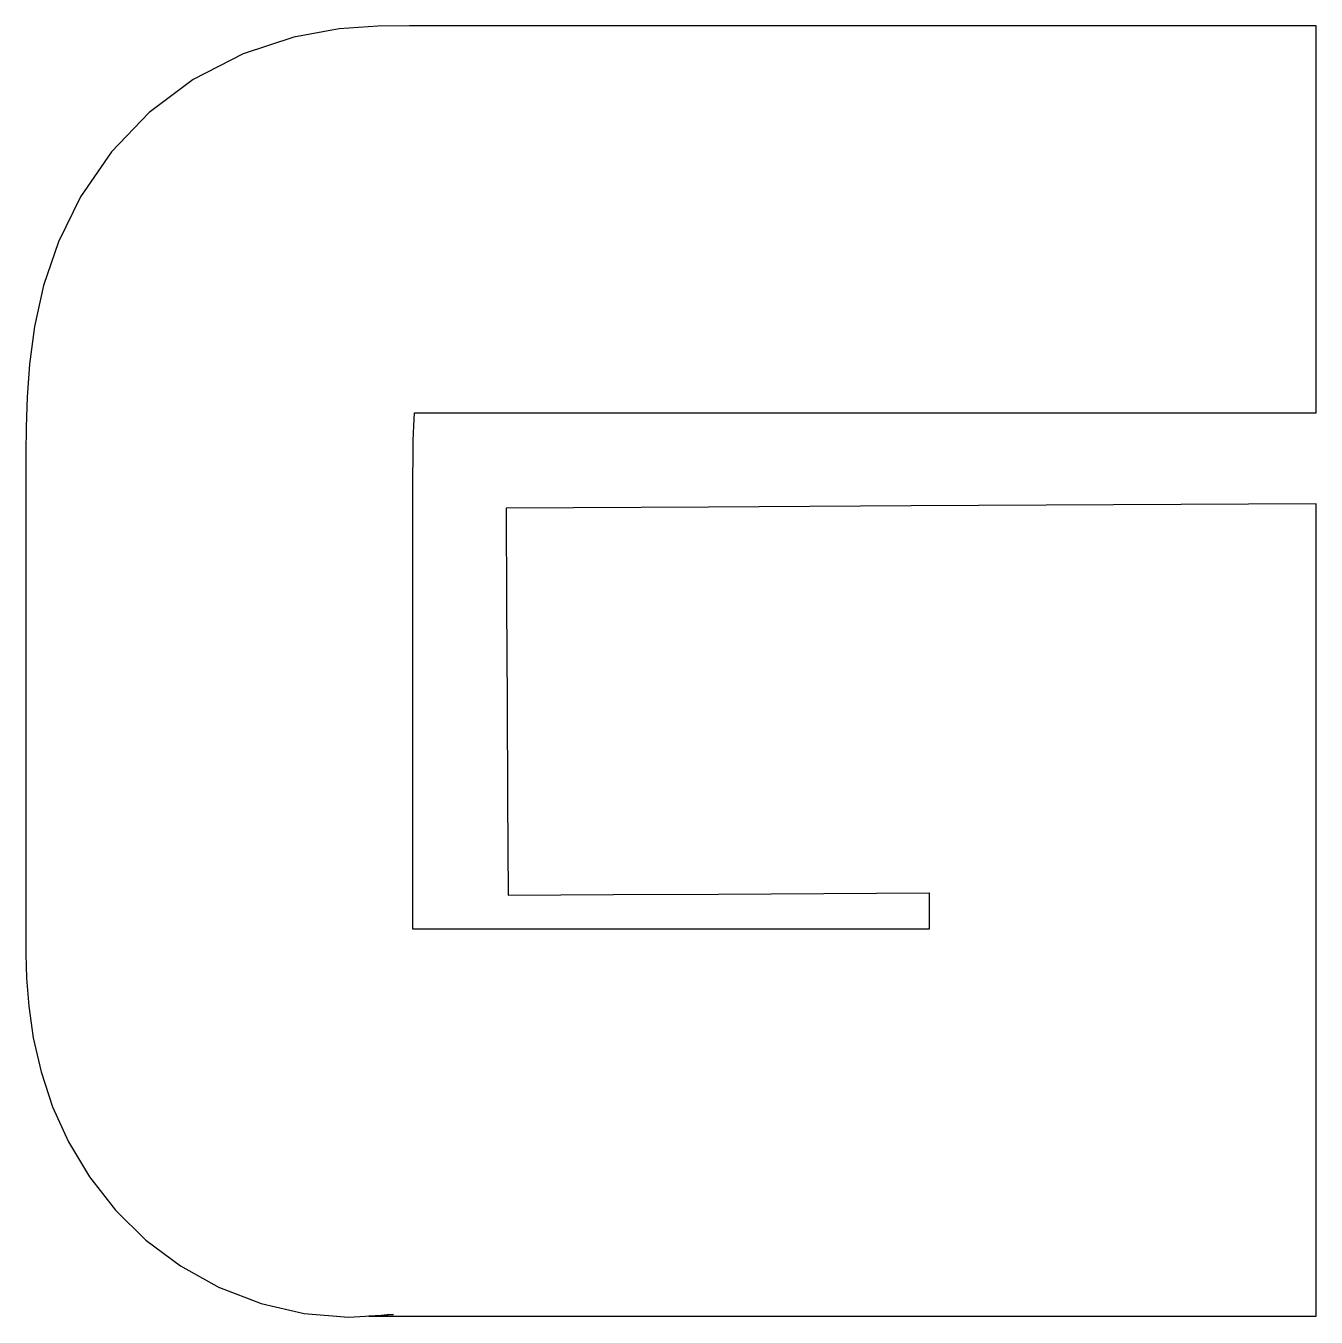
# Model space of a CAD drawing. Extents: x 0 to 40, y 0 to 40.
import ezdxf

# ---------------------------------------------------------------- set-up
doc = ezdxf.new("R2010")
doc.units = 0
doc.layers.add('Livello_1', color=7, linetype='CONTINUOUS')

msp = doc.modelspace()

# ---------------------------------------------------------------- linework, layer by layer
at = {"layer": 'Livello_1', "color": 7}
msp.add_lwpolyline([(11.895846, 40.031258), (10.916095, 40.023243), (9.711991, 39.937501), (8.310796, 39.681455), (6.739778, 39.162538), (5.186311, 38.363268), (3.822077, 37.342112), (2.655929, 36.122537), (1.696709, 34.728009), (1.010811, 33.332338), (0.552137, 31.985026), (0.269977, 30.711783), (0.113618, 29.538318), (0.037186, 28.523565), (0.005473, 27.600811), (-0.000002, 26.771343), (0.002256, 26.036453), (0.002256, 22.496551), (0.002256, 18.956647), (0.002256, 15.416744), (0.002256, 11.876842), (0.003102, 11.251438), (0.02362, 10.504876), (0.090936, 9.640768), (0.23212, 8.662698), (0.472074, 7.604308), (0.828577, 6.522353), (1.322175, 5.432242), (1.973409, 4.34944), (2.782122, 3.316704), (3.72333, 2.391608), (4.795958, 1.588968), (5.998933, 0.923629), (5.999074, 0.923629), (5.999216, 0.923629), (5.999357, 0.923629), (5.999498, 0.923629), (7.293691, 0.425252), (8.632011, 0.116276), (10.003174, 0), (11.395896, 0.079728), (11.205726, 0.067592), (11.015557, 0.055457), (10.825388, 0.043603), (10.635218, 0.031468), (17.976993, 0.031468), (25.318767, 0.031468), (32.660539, 0.031468), (40.002313, 0.031468), (40.002313, 6.327027), (40.002313, 12.622586), (40.002313, 18.918166), (40.002313, 25.213731), (33.723696, 25.180519), (27.44508, 25.147307), (21.166462, 25.114098), (14.887845, 25.080886), (14.903692, 22.081033), (14.919538, 19.081183), (14.935385, 16.08133), (14.951232, 13.08148), (18.214013, 13.098695), (21.476794, 13.115911), (24.739575, 13.133126), (28.002356, 13.150342), (28.002356, 12.870603), (28.002356, 12.590865), (28.002356, 12.311126), (28.002356, 12.031387), (24.002325, 12.031387), (20.002293, 12.031387), (16.002262, 12.031387), (12.00223, 12.031387), (12.00223, 15.532568), (12.00223, 19.03375), (12.00223, 22.534934), (12.00223, 26.036115), (12.004742, 26.648554), (12.012728, 27.173896), (12.026907, 27.629062), (12.047989, 28.030963), (19.036572, 28.030963), (26.025155, 28.030963), (33.013735, 28.030963), (40.002319, 28.030963), (40.002319, 31.030951), (40.002319, 34.03094), (40.002319, 37.030931), (40.002319, 40.030919), (32.975702, 40.030919), (25.949087, 40.030919), (18.922471, 40.030919), (11.895854, 40.030919), (11.89585, 40.030919), (11.895847, 40.030919), (11.895844, 40.030919), (11.895846, 40.031258)], close=True, dxfattribs=at)

doc.saveas('drawing.dxf')
